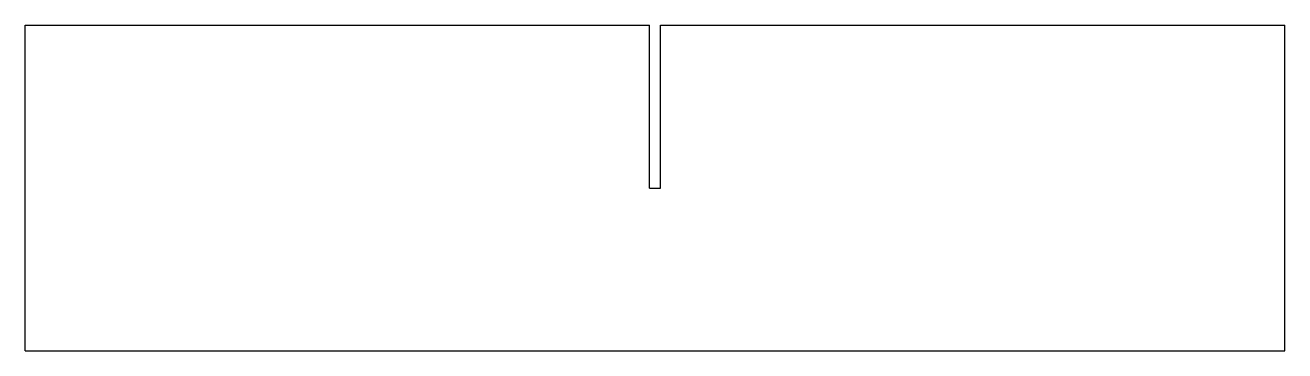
# Model space of a CAD drawing. Header units: millimetres. Extents: x -145 to 145, y -38 to 38.
import ezdxf

# ---------------------------------------------------------------- set-up
doc = ezdxf.new("R2010")
doc.units = ezdxf.units.MM

msp = doc.modelspace()

# ---------------------------------------------------------------- linework, layer by layer
at = {"color": 7, "linetype": 'Continuous', "lineweight": 25}
for p, q in [((-145, -37.5), (-145, 37.5)), ((-145, 37.5), (-1.25, 37.5)), ((-1.25, 0), (-1.25, 37.5)), ((1.25, 0), (1.25, 37.5)), ((1.25, 37.5), (145, 37.5)), ((145, -37.5), (145, 37.5)), ((-1.25, 0), (1.25, 0)), ((-145, -37.5), (145, -37.5))]:
    msp.add_line(p, q, dxfattribs=at)

doc.saveas('drawing.dxf')
